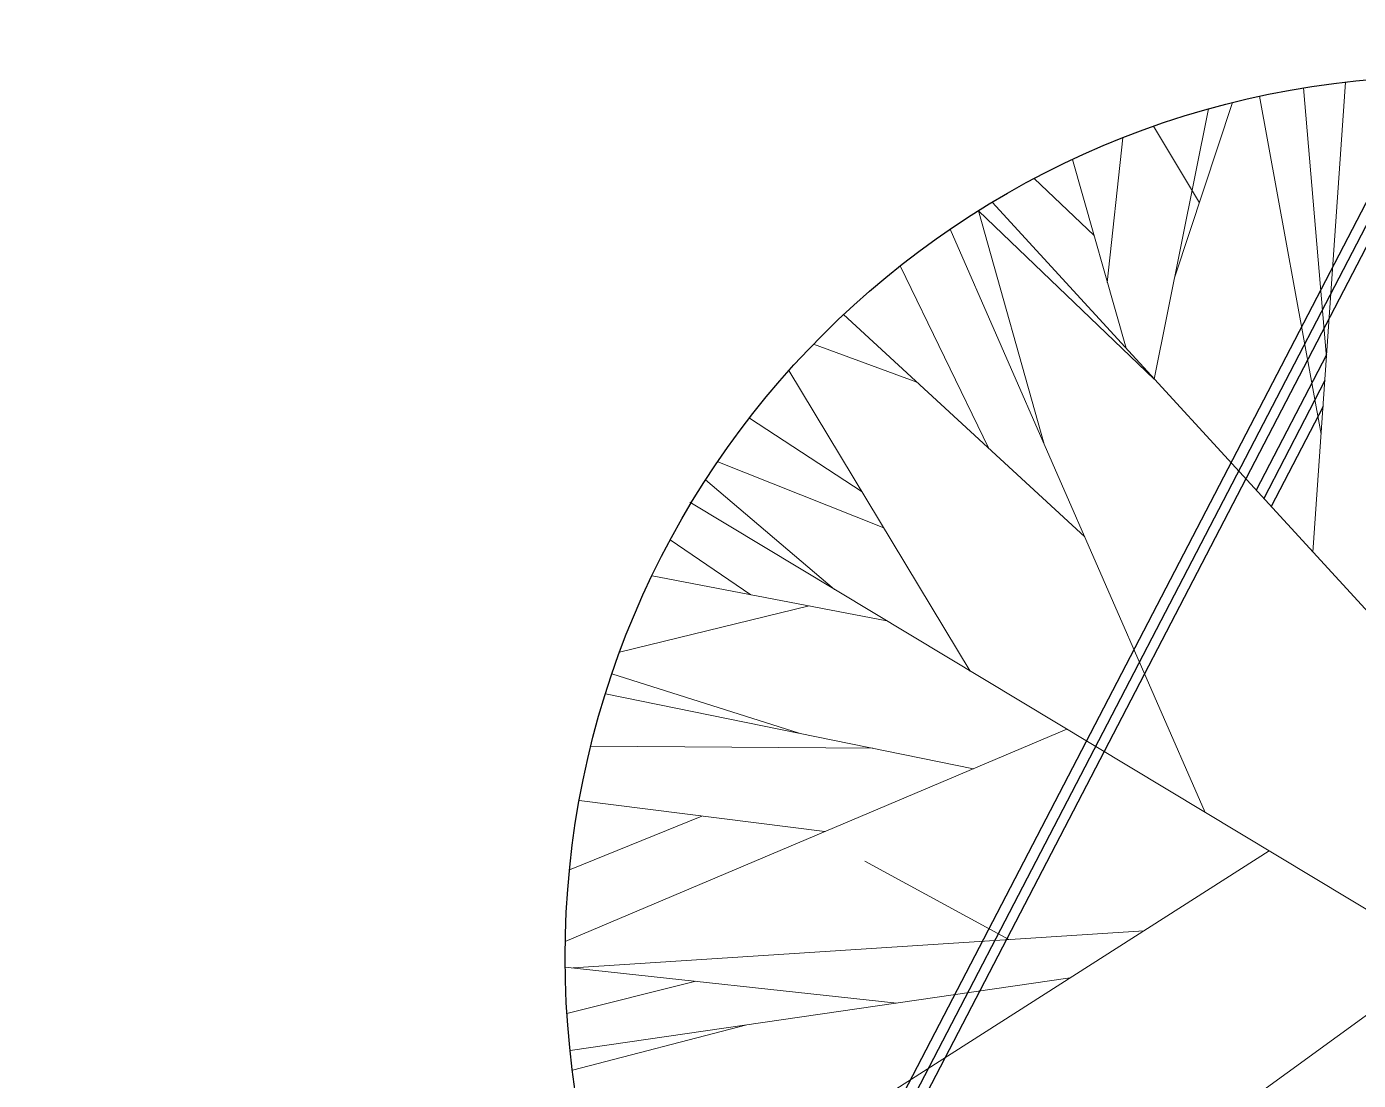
# Model space of a CAD drawing. Header units: millimetres. Extents: x 587797 to 2274247, y 1711 to 439204.
# Drawn here: x 1974113 to 1993500, y 331482 to 346820 of the extents above; entities that cross this region are included whole.
import ezdxf

# ---------------------------------------------------------------- set-up
doc = ezdxf.new("R2010")
doc.units = ezdxf.units.MM
doc.layers.add('finiture', color=7, linetype='Continuous', lineweight=20)

# ---------------------------------------------------------------- blocks, each defined once
blk = doc.blocks.new('T_26')
for p, q in [((-0.17309, 0.1693), (-0.27961, 0.41451)), ((-0.2172, 0.27085), (-0.29929, 0.40053)), ((-0.19977, 0.23072), (-0.3193, 0.38477)), ((-0.31466, 0.27175), (-0.33118, 0.3746)), ((-0.29825, 0.21488), (-0.3416, 0.36512)), ((-0.32168, 0.31549), (-0.36471, 0.34204)), ((-0.3472, 0.25128), (-0.37719, 0.32822)), ((-0.32054, 0.223), (-0.39693, 0.30405)), ((-0.36611, 0.27134), (-0.41117, 0.2845)), ((-0.04976, 0.12439), (-0.42619, 0.26147)), ((-0.33662, 0.15325), (-0.43088, 0.25366)), ((-0.43088, 0.25366), (-0.29825, 0.21488)), ((-0.15911, 0.00994), (-0.44029, 0.23695)), ((-0.36337, 0.13664), (-0.45584, 0.20544)), ((-0.29204, 0.11726), (-0.47162, 0.16606)), ((-0.41698, 0.15121), (-0.47903, 0.14328)), ((-0.31449, 0.01966), (-0.48449, 0.12355)), ((-0.41594, 0.08166), (-0.49198, 0.08922)), ((-0.39563, 0.06924), (-0.49651, 0.059)), ((-0.40422, 0.02526), (-0.49782, 0.04668)), ((0, 0), (-0.5, 0.03125)), ((-0.36974, 0.02311), (-0.49976, -0.0156)), ((-0.2506, 0.01566), (-0.4478, -0.22243)), ((-0.41279, 0.01029), (-0.49606, -0.06264)), ((-0.44497, 0.00071), (-0.49995, 0.00722)), ((-0.11696, 0.00731), (-0.33535, -0.37086)), ((0, 0), (-0.22361, -0.44721)), ((-0.2873, -0.02865), (-0.49232, -0.0873)), ((-0.34332, -0.04468), (-0.486, -0.11747)), ((-0.38445, -0.05644), (-0.49426, -0.07554)), ((-0.1591, -0.06566), (-0.43684, -0.23371)), ((-0.34579, -0.09927), (-0.47763, -0.1479)), ((-0.22483, -0.10543), (-0.31795, -0.1037)), ((-0.18395, -0.10869), (-0.41681, -0.27617)), ((-0.41172, -0.12359), (-0.46436, -0.18539)), ((-0.26471, -0.16678), (-0.44113, -0.23538)), ((-0.37163, -0.20836), (-0.42813, -0.25827)), ((-0.33453, -0.21699), (-0.41047, -0.2855))]:
    blk.add_line(p, q)

msp = doc.modelspace()

# ---------------------------------------------------------------- linework, layer by layer
for p, q in [((2031717.306, 417276.477), (1974245.707, 306648.235)), ((2009297.262, 374458.198), (1974112.592, 306717.375)), ((2002847.953, 361390.532), (1974465.319, 306745.625)), ((1993038.114, 342042.626), (1992014.201, 340071.294)), ((1993012.007, 341666.937), (1992122.128, 339953.658)), ((1992985.899, 341291.247), (1992230.054, 339836.022))]:
    msp.add_line(p, q)
msp.add_circle((1994775.901, 333272.775), 12823.845)

# ---------------------------------------------------------------- block references
at = {"layer": 'finiture', "xscale": 25647.68959383455, "yscale": 25647.68959383455, "zscale": 25647.68959383455, "rotation": 332.5443273503989}
msp.add_blockref('T_26', (1994775.901, 333272.775), dxfattribs=at)

doc.saveas('drawing.dxf')
